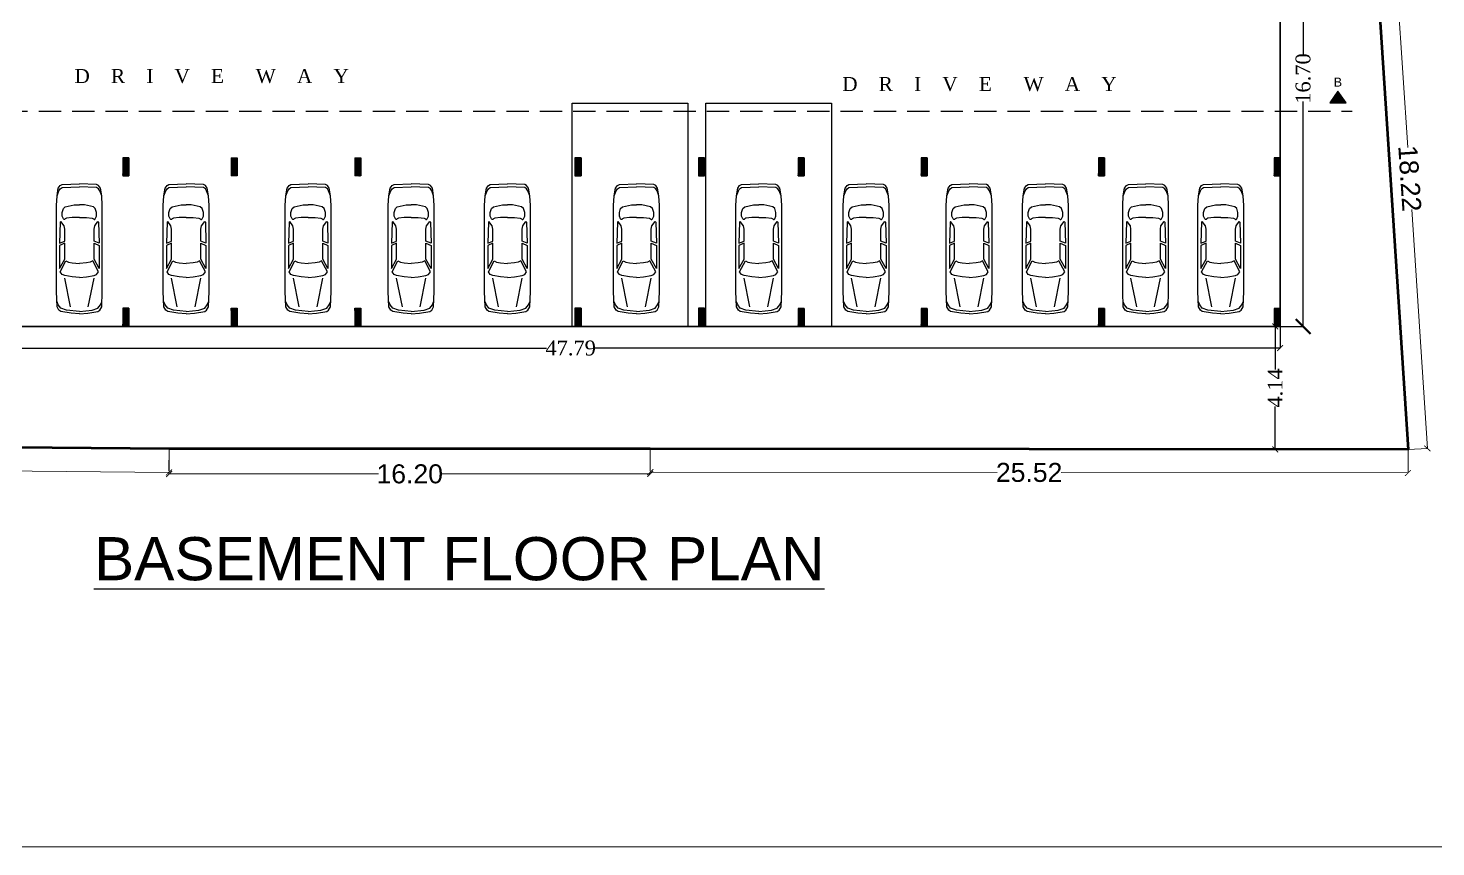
# Model space of a CAD drawing. Header units: metres. Extents: x 0 to 63445, y 32325 to 32915.
# Drawn here: x 63006.71 to 63054.12, y 32675.92 to 32703.49 of the extents above; entities that cross this region are included whole.
import ezdxf

# ---------------------------------------------------------------- set-up
doc = ezdxf.new("R2010")
doc.units = ezdxf.units.M
doc.header["$MEASUREMENT"] = 0
doc.header["$PDMODE"] = 34
doc.header["$PDSIZE"] = -10
for name, pattern in [('CONTINULUS', [0]), ('DASHED', [0.75, 0.5, -0.25]), ('DASHED2', [0.375, 0.25, -0.125]), ('HIDDEN', [9.525, 6.35, -3.175])]:
    doc.linetypes.add(name, pattern=pattern)
doc.layers.get('0').update_dxf_attribs({"lineweight": 25})
for name, color, linetype, lineweight in [('BLK_1_FLR_-1_BLT_UP_AREA_EXISTING', 14, 'DASHED', 9), ('CAR', 252, 'Continuous', 25), ('colum', 1, 'Continuous', 30), ('COLUMN', 1, 'Continuous', 30), ('DIM', 56, 'Continuous', 20), ('ELEVATION', 142, 'Continuous', 9), ('site', 15, 'Continuous', 50), ('TEXT-2', 65, 'Continuous', 18), ('wall', 7, 'Continuous', 30)]:
    doc.layers.add(name, color=color, linetype=linetype, lineweight=lineweight)
doc.layers.add('BLK_1_FLR_-1_COVERED_PARKING', color=7, linetype='Continuous', plot=False)
doc.layers.add('SPECIAL_PARKING', color=7, linetype='Continuous', plot=False)
doc.layers.add('DA parking', color=7, linetype='Continuous')
doc.layers.add('text', color=65, linetype='Continuous')
doc.styles.add('AutoDCRFont', font='arial.ttf')
doc.styles.add('RS', font='GOTHIC.TTF', dxfattribs={"height": 24})
doc.styles.get("Standard").update_dxf_attribs({"font": 'arial.ttf', "height": 0.4})
doc.styles.add('TNR', font='times.ttf', dxfattribs={"height": 0.5})
doc.dimstyles.new('ARCHANA', dxfattribs={"dimscale": 0, "dimtxt": 0.5, "dimasz": 0.5, "dimexe": 0, "dimexo": 0, "dimgap": 0, "dimtad": 0, "dimzin": 0, "dimdsep": 46, "dimtxsty": 'TNR', "dimblk": 'ARCHTICK', "dimcen": 0.09, "dimclrd": 36, "dimclre": 36, "dimclrt": 7, "dimadec": 0, "dimazin": 0, "dimtfac": 1, "dimtofl": 0, "dimtmove": 0, "dimatfit": 3, "dimldrblk": 'ARCHTICK', "dimfxl": 1, "dimfrac": 2, "dimtolj": 1, "dimtzin": 0, "dimlwd": -1, "dimlwe": -1, "dimarcsym": 0})

# ---------------------------------------------------------------- blocks, each defined once
blk = doc.blocks.new('A$C7D115503')
at = {"layer": 'COLUMN', "ltscale": 3}
h = blk.add_hatch(dxfattribs=at)
h.set_pattern_fill('ANSI31', color=256, style=0)
h.paths.add_polyline_path([(-14.4, -11.6), (-6.4, -11.6), (-6.4, 12.4), (-14.4, 12.4)])
at = {"layer": 'COLUMN', "ltscale": 0.05}
for p, q in [((-14.4, 12.4), (-6.4, 12.4)), ((-14.4, 12.4), (-14.4, -11.6)), ((-6.4, 12.4), (-6.4, -11.6)), ((-6.4, -11.6), (-14.4, -11.6))]:
    blk.add_line(p, q, dxfattribs=at)
blk = doc.blocks.new('_ArchTick')
at = {"color": 0, "linetype": 'ByBlock', "const_width": 0.15}
blk.add_lwpolyline([(-0.5, -0.5), (0.5, 0.5)], dxfattribs=at)
blk = doc.blocks.new('*D128')
at = {"layer": 'Defpoints', "color": 0, "linetype": 'HIDDEN', "ltscale": 3, "transparency": 16777216}
for p in [(62994.36, 32689.475), (63011.458, 32689.325), (62994.353, 32688.678)]:
    blk.add_point(p, dxfattribs=at)
at = {"layer": 'DIM', "color": 36, "linetype": 'DASHED2', "ltscale": 3, "transparency": 16777216}
for p, q in [((62994.36, 32689.475), (62994.353, 32688.678)), ((63011.458, 32689.325), (63011.451, 32688.529))]:
    blk.add_line(p, q, dxfattribs=at)
at = {"layer": 'DIM', "ltscale": 3, "transparency": 16777216}
for p, q in [((62994.353, 32688.678), (63001.854, 32688.613)), ((63011.451, 32688.529), (63003.951, 32688.595))]:
    blk.add_line(p, q, dxfattribs=at)
at = {"layer": 'DIM', "linetype": 'HIDDEN', "ltscale": 3, "transparency": 16777216, "xscale": 0.2, "yscale": 0.2, "zscale": 0.2}
for p, rotation in [((62994.353, 32688.678), 179.4988796956956), ((63011.451, 32688.529), 359.4988796956956)]:
    blk.add_blockref('_ArchTick', p, dxfattribs=dict(at, rotation=rotation))
at = {"layer": 'DIM', "linetype": 'HIDDEN', "ltscale": 3, "transparency": 16777216, "insert": (63002.902, 32688.604), "char_height": 0.4, "attachment_point": 5, "rotation": 359.4989}
blk.add_mtext('\\A1;{\\H1.6x;17.10}', dxfattribs=at)
blk = doc.blocks.new('*D129')
at = {"layer": 'Defpoints', "color": 0, "linetype": 'HIDDEN', "ltscale": 3, "transparency": 16777216}
for p in [(63011.458, 32689.325), (63027.661, 32689.325), (63027.661, 32688.478)]:
    blk.add_point(p, dxfattribs=at)
at = {"layer": 'DIM', "color": 36, "linetype": 'DASHED2', "ltscale": 3, "transparency": 16777216}
for p, q in [((63011.458, 32689.325), (63011.458, 32688.478)), ((63027.661, 32689.325), (63027.661, 32688.478))]:
    blk.add_line(p, q, dxfattribs=at)
at = {"layer": 'DIM', "ltscale": 3, "transparency": 16777216}
for p, q in [((63011.458, 32688.478), (63018.511, 32688.478)), ((63027.661, 32688.478), (63020.608, 32688.478))]:
    blk.add_line(p, q, dxfattribs=at)
at = {"layer": 'DIM', "linetype": 'HIDDEN', "ltscale": 3, "transparency": 16777216, "xscale": 0.2, "yscale": 0.2, "zscale": 0.2, "rotation": 180}
blk.add_blockref('_ArchTick', (63011.458, 32688.478), dxfattribs=at)
at = {"layer": 'DIM', "linetype": 'HIDDEN', "ltscale": 3, "transparency": 16777216, "xscale": 0.2, "yscale": 0.2, "zscale": 0.2}
blk.add_blockref('_ArchTick', (63027.661, 32688.478), dxfattribs=at)
at = {"layer": 'DIM', "linetype": 'HIDDEN', "ltscale": 3, "transparency": 16777216, "insert": (63019.56, 32688.478), "char_height": 0.4, "attachment_point": 5}
blk.add_mtext('\\A1;{\\H1.6x;16.20}', dxfattribs=at)
blk = doc.blocks.new('*D130')
at = {"layer": 'Defpoints', "color": 0, "linetype": 'HIDDEN', "ltscale": 3, "transparency": 16777216}
for p in [(63027.661, 32689.325), (63053.179, 32689.297), (63053.178, 32688.512)]:
    blk.add_point(p, dxfattribs=at)
at = {"layer": 'DIM', "color": 36, "linetype": 'DASHED2', "ltscale": 3, "transparency": 16777216}
for p, q in [((63027.661, 32689.325), (63027.66, 32688.54)), ((63053.179, 32689.297), (63053.178, 32688.512))]:
    blk.add_line(p, q, dxfattribs=at)
at = {"layer": 'DIM', "ltscale": 3, "transparency": 16777216}
for p, q in [((63027.66, 32688.54), (63039.337, 32688.528)), ((63053.178, 32688.512), (63041.501, 32688.525))]:
    blk.add_line(p, q, dxfattribs=at)
at = {"layer": 'DIM', "linetype": 'HIDDEN', "ltscale": 3, "transparency": 16777216, "xscale": 0.2, "yscale": 0.2, "zscale": 0.2}
for p, rotation in [((63027.66, 32688.54), 179.9367714951755), ((63053.178, 32688.512), 359.9367714951757)]:
    blk.add_blockref('_ArchTick', p, dxfattribs=dict(at, rotation=rotation))
at = {"layer": 'DIM', "linetype": 'HIDDEN', "ltscale": 3, "transparency": 16777216, "insert": (63040.419, 32688.526), "char_height": 0.4, "attachment_point": 5, "rotation": 359.9368}
blk.add_mtext('\\A1;{\\H1.6x;25.52}', dxfattribs=at)
blk = doc.blocks.new('*D131')
at = {"layer": 'Defpoints', "color": 0, "linetype": 'HIDDEN', "ltscale": 3, "transparency": 16777216}
for p in [(63051.993, 32707.482), (63053.179, 32689.297), (63053.829, 32689.339)]:
    blk.add_point(p, dxfattribs=at)
at = {"layer": 'DIM', "color": 36, "linetype": 'DASHED2', "ltscale": 3, "transparency": 16777216}
for p, q in [((63051.993, 32707.482), (63052.643, 32707.524)), ((63053.179, 32689.297), (63053.829, 32689.339))]:
    blk.add_line(p, q, dxfattribs=at)
at = {"layer": 'DIM', "ltscale": 3, "transparency": 16777216}
for p, q in [((63052.643, 32707.524), (63053.168, 32699.476)), ((63053.829, 32689.339), (63053.304, 32697.387))]:
    blk.add_line(p, q, dxfattribs=at)
at = {"layer": 'DIM', "linetype": 'HIDDEN', "ltscale": 3, "transparency": 16777216, "xscale": 0.2, "yscale": 0.2, "zscale": 0.2}
for p, rotation in [((63052.643, 32707.524), 93.73155731123641), ((63053.829, 32689.339), 273.7315573112364)]:
    blk.add_blockref('_ArchTick', p, dxfattribs=dict(at, rotation=rotation))
at = {"layer": 'DIM', "linetype": 'HIDDEN', "ltscale": 3, "transparency": 16777216, "insert": (63053.236, 32698.432), "char_height": 0.4, "attachment_point": 5, "rotation": 273.7316}
blk.add_mtext('\\A1;{\\H1.6x;18.22}', dxfattribs=at)
blk = doc.blocks.new('A$C1D283AF7')
at = {"layer": 'CAR', "linetype": 'ByBlock'}
for p, q in [((458, 4762, 0), (509, 5066, 0)), ((509, 5066, 0), (585, 5167, 0)), ((534, 4965, 0), (585, 5041, 0)), ((585, 5167, 0), (661, 5218, 0)), ((585, 5041, 0), (661, 5091, 0)), ((661, 5218, 0), (1345, 5243, 0)), ((661, 5091, 0), (1345, 5117, 0)), ((2029, 5218, 0), (1345, 5243, 0)), ((2029, 5091, 0), (1345, 5117, 0)), ((2105, 5167, 0), (2029, 5218, 0)), ((2105, 5041, 0), (2029, 5091, 0)), ((2181, 5066, 0), (2105, 5167, 0)), ((2156, 4965, 0), (2105, 5041, 0)), ((2232, 4762, 0), (2181, 5066, 0)), ((433, 4382, 0), (458, 4762, 0)), ((458, 4762, 0), (534, 4965, 0)), ((2232, 4762, 0), (2156, 4965, 0)), ((2257, 4382, 0), (2232, 4762, 0)), ((433, 961, 0), (433, 4382, 0)), ((661, 4103, 0), (711, 4255, 0)), ((661, 3951, 0), (661, 4103, 0)), ((711, 3850, 0), (661, 3951, 0)), ((711, 4255, 0), (787, 4331, 0)), ((787, 4331, 0), (1142, 4407, 0)), ((1142, 4407, 0), (1345, 4407, 0)), ((1548, 4407, 0), (1345, 4407, 0)), ((1902, 4331, 0), (1548, 4407, 0)), ((1978, 4255, 0), (1902, 4331, 0)), ((2029, 4103, 0), (1978, 4255, 0)), ((1978, 3850, 0), (2029, 3951, 0)), ((2029, 3951, 0), (2029, 4103, 0)), ((2257, 961, 0), (2257, 4382, 0)), ((585, 3723, 0), (559, 2887, 0)), ((610, 3748, 0), (585, 3723, 0)), ((737, 3571, 0), (610, 3748, 0)), ((737, 3824, 0), (711, 3850, 0)), ((762, 3824, 0), (737, 3824, 0)), ((762, 3444, 0), (737, 3571, 0)), ((787, 3850, 0), (762, 3824, 0)), ((762, 2963, 0), (762, 3444, 0)), ((838, 3875, 0), (787, 3850, 0)), ((1066, 3900, 0), (838, 3875, 0)), ((1345, 3900, 0), (1066, 3900, 0)), ((1345, 3900, 0), (1624, 3900, 0)), ((1624, 3900, 0), (1852, 3875, 0)), ((1852, 3875, 0), (1902, 3850, 0)), ((1902, 3850, 0), (1928, 3824, 0)), ((1928, 3824, 0), (1953, 3824, 0)), ((1928, 3444, 0), (1953, 3571, 0)), ((1928, 2963, 0), (1928, 3444, 0)), ((1953, 3824, 0), (1978, 3850, 0)), ((1953, 3571, 0), (2080, 3748, 0)), ((2080, 3748, 0), (2105, 3723, 0)), ((2105, 3723, 0), (2130, 2887, 0)), ((559, 2887, 0), (762, 2963, 0)), ((762, 2887, 0), (559, 2785, 0)), ((762, 2253, 0), (762, 2887, 0)), ((2130, 2887, 0), (1928, 2963, 0)), ((1928, 2887, 0), (2130, 2785, 0)), ((1928, 2253, 0), (1928, 2887, 0)), ((559, 2785, 0), (559, 1873, 0)), ((559, 1873, 0), (762, 2253, 0)), ((2130, 1873, 0), (1928, 2253, 0)), ((2130, 2785, 0), (2130, 1873, 0)), ((585, 1746, 0), (813, 2177, 0)), ((661, 1645, 0), (585, 1746, 0)), ((813, 2177, 0), (914, 2126, 0)), ((914, 2126, 0), (1066, 2101, 0)), ((1066, 2101, 0), (1345, 2076, 0)), ((1624, 2101, 0), (1345, 2076, 0)), ((1776, 2126, 0), (1624, 2101, 0)), ((1877, 2177, 0), (1776, 2126, 0)), ((2105, 1746, 0), (1877, 2177, 0)), ((2029, 1645, 0), (2105, 1746, 0)), ((762, 1594, 0), (661, 1645, 0)), ((1066, 1544, 0), (762, 1594, 0)), ((990, 353, 0), (762, 1493, 0)), ((1345, 1518, 0), (1066, 1544, 0)), ((1345, 1518, 0), (1624, 1544, 0)), ((1624, 1544, 0), (1928, 1594, 0)), ((1700, 353, 0), (1928, 1493, 0)), ((1928, 1594, 0), (2029, 1645, 0)), ((458, 353, 0), (433, 961, 0)), ((2232, 353, 0), (2257, 961, 0)), ((509, 429, 0), (458, 555, 0)), ((534, 226, 0), (458, 353, 0)), ((610, 302, 0), (509, 429, 0)), ((610, 175, 0), (534, 226, 0)), ((838, 226, 0), (610, 302, 0)), ((1015, 99, 0), (610, 175, 0)), ((1345, 175, 0), (838, 226, 0)), ((1345, 74, 0), (1015, 99, 0)), ((1345, 175, 0), (1852, 226, 0)), ((1345, 74, 0), (1674, 99, 0)), ((1674, 99, 0), (2080, 175, 0)), ((1852, 226, 0), (2080, 302, 0)), ((2080, 302, 0), (2181, 429, 0)), ((2080, 175, 0), (2156, 226, 0)), ((2156, 226, 0), (2232, 353, 0)), ((2181, 429, 0), (2232, 555, 0))]:
    blk.add_line(p, q, dxfattribs=at)
blk = doc.blocks.new('*D148')
at = {"layer": 'Defpoints', "color": 0, "ltscale": 0.5, "transparency": 16777216}
for p in [(63048.872, 32693.447), (63048.706, 32689.302), (63048.867, 32689.302)]:
    blk.add_point(p, dxfattribs=at)
at = {"layer": 'wall', "color": 36, "ltscale": 0.5, "transparency": 16777216}
for p, q in [((63048.872, 32693.447), (63048.706, 32693.447)), ((63048.706, 32693.447), (63048.706, 32692.002)), ((63048.706, 32689.302), (63048.706, 32690.747)), ((63048.867, 32689.302), (63048.706, 32689.302))]:
    blk.add_line(p, q, dxfattribs=at)
at = {"layer": 'wall', "color": 36, "ltscale": 0.5, "transparency": 16777216, "xscale": 0.2, "yscale": 0.2, "zscale": 0.2}
for p, rotation in [((63048.706, 32693.447), 90), ((63048.706, 32689.302), 270)]:
    blk.add_blockref('_ArchTick', p, dxfattribs=dict(at, rotation=rotation))
at = {"layer": 'wall', "color": 7, "ltscale": 0.5, "transparency": 16777216, "insert": (63048.706, 32691.374), "char_height": 0.5, "attachment_point": 5, "rotation": 90, "style": 'TNR'}
blk.add_mtext('\\A1;4.14', dxfattribs=at)
blk = doc.blocks.new('*D155')
at = {"layer": 'Defpoints', "color": 0, "ltscale": 0.5, "transparency": 16777216}
for p in [(63001.086, 32693.447), (63048.872, 32693.447), (63048.872, 32692.716)]:
    blk.add_point(p, dxfattribs=at)
at = {"layer": 'wall', "color": 36, "ltscale": 0.5, "transparency": 16777216}
for p, q in [((63001.086, 32693.447), (63001.086, 32692.716)), ((63048.872, 32693.447), (63048.872, 32692.716)), ((63001.086, 32692.716), (63024.17, 32692.716)), ((63048.872, 32692.716), (63025.788, 32692.716))]:
    blk.add_line(p, q, dxfattribs=at)
at = {"layer": 'wall', "color": 36, "ltscale": 0.5, "transparency": 16777216, "xscale": 0.2, "yscale": 0.2, "zscale": 0.2, "rotation": 180}
blk.add_blockref('_ArchTick', (63001.086, 32692.716), dxfattribs=at)
at = {"layer": 'wall', "color": 36, "ltscale": 0.5, "transparency": 16777216, "xscale": 0.2, "yscale": 0.2, "zscale": 0.2}
blk.add_blockref('_ArchTick', (63048.872, 32692.716), dxfattribs=at)
at = {"layer": 'wall', "color": 7, "ltscale": 0.5, "transparency": 16777216, "insert": (63024.979, 32692.716), "char_height": 0.5, "attachment_point": 5, "style": 'TNR'}
blk.add_mtext('\\A1;47.79', dxfattribs=at)
blk = doc.blocks.new('*D163')
at = {"layer": 'Defpoints', "color": 0, "ltscale": 0.5, "transparency": 16777216}
for p in [(63048.872, 32710.147), (63049.647, 32710.147), (63048.872, 32693.447)]:
    blk.add_point(p, dxfattribs=at)
at = {"layer": 'wall', "color": 36, "ltscale": 0.5, "transparency": 16777216}
for p, q in [((63048.872, 32710.147), (63049.647, 32710.147)), ((63049.647, 32710.147), (63049.647, 32702.571)), ((63049.647, 32693.447), (63049.647, 32701.023)), ((63048.872, 32693.447), (63049.647, 32693.447))]:
    blk.add_line(p, q, dxfattribs=at)
at = {"layer": 'wall', "color": 36, "ltscale": 0.5, "transparency": 16777216, "xscale": 0.5, "yscale": 0.5, "zscale": 0.5}
for p, rotation in [((63049.647, 32710.147), 90), ((63049.647, 32693.447), 270)]:
    blk.add_blockref('_ArchTick', p, dxfattribs=dict(at, rotation=rotation))
at = {"layer": 'wall', "color": 7, "ltscale": 0.5, "transparency": 16777216, "insert": (63049.647, 32701.797), "char_height": 0.5, "attachment_point": 5, "rotation": 90, "style": 'TNR'}
blk.add_mtext('\\A1;16.70', dxfattribs=at)

msp = doc.modelspace()

# ---------------------------------------------------------------- hatches: boundary and pattern name
at = {"layer": 'wall', "ltscale": 3}
msp.add_hatch(color=252, dxfattribs=at).paths.add_polyline_path([(63050.5493, 32700.9773), (63051.0911, 32700.9773), (63050.8112, 32701.3664)])

# ---------------------------------------------------------------- linework, layer by layer
at = {"layer": 'BLK_1_FLR_-1_BLT_UP_AREA_EXISTING', "color": 14, "linetype": 'CONTINULUS', "ltscale": 0.05}
msp.add_lwpolyline([(62963.109, 32725.9035), (62963.109, 32720.1267), (62959.602, 32720.1267), (62958.4002, 32712.2975), (62963.109, 32712.2975), (62963.109, 32707.4871), (62977.5007, 32707.4871), (62977.5007, 32698.5188), (63001.0856, 32698.5183), (63001.0856, 32693.4467), (63048.8719, 32693.4467), (63048.8719, 32710.1229), (63099.0078, 32715.8283), (63099.0123, 32725.6739), (62963.109, 32725.9035)], close=True, dxfattribs=at)
at = {"layer": 'BLK_1_FLR_-1_COVERED_PARKING', "ltscale": 0.5}
msp.add_lwpolyline([(62963.109, 32725.9046), (62963.109, 32720.1278), (62959.602, 32720.1278), (62958.4002, 32712.2986), (62963.109, 32712.2986), (62963.109, 32707.4882), (62977.5007, 32707.4882), (62977.5007, 32698.5199), (63001.0857, 32698.5194), (63001.0856, 32693.4478), (63048.8719, 32693.4478), (63048.8719, 32710.147), (63099.0078, 32715.8294), (63099.0078, 32725.675), (63098.6104, 32725.6752), (63090.7094, 32725.682), (63090.4449, 32725.6895), (63084.2161, 32725.7), (63059.0174, 32725.7426), (62971.542, 32725.9046), (62963.109, 32725.9046)], close=True, dxfattribs=at)
at = {"layer": 'colum', "linetype": 'DASHED2', "ltscale": 3}
msp.add_lwpolyline([(62975.5661, 32700.6956), (63051.298, 32700.6956)], dxfattribs=at)
at = {"layer": 'DA parking', "linetype": 'CONTINULUS', "ltscale": 0.05}
for points in [[(63025.033, 32700.9635), (63028.928, 32700.9635), (63028.928, 32693.4467), (63025.033, 32693.4467)], [(63029.5331, 32700.9635), (63033.76, 32700.9635), (63033.76, 32693.4467), (63029.5331, 32693.4467)]]:
    msp.add_lwpolyline(points, close=True, dxfattribs=at)
at = {"layer": 'ELEVATION', "ltscale": 20}
msp.add_lwpolyline([(62933.9122, 32675.9187), (63155.3584, 32675.9187), (63155.3584, 32804.4763), (62933.9122, 32804.4763)], close=True, dxfattribs=at)
at = {"layer": 'site', "lineweight": 60}
msp.add_lwpolyline([(63068.7688, 32709.3829), (63051.9933, 32707.4816), (63053.1793, 32689.2969), (63027.6613, 32689.3251), (63011.4583, 32689.3251), (62994.3602, 32689.4747), (62985.776, 32689.8635), (62977.3649, 32691.1834), (62968.9537, 32692.5034), (62970.0846, 32697.1696), (62971.5028, 32701.7467), (62965.1735, 32703.7078), (62959.1315, 32705.5799), (62954.0502, 32706.629), (62954.9382, 32710.9304), (62955.7833, 32715.0234), (62956.8554, 32722.007), (62957.9274, 32728.9906), (62981.2569, 32728.7333), (63002.9459, 32728.7333), (63022.0278, 32728.6006), (63035.1352, 32728.6811), (63046.8012, 32728.7618), (63058.4683, 32728.8426)], dxfattribs=at)
at = {"layer": 'SPECIAL_PARKING', "color": 2, "ltscale": 0.5}
msp.add_lwpolyline([(62963.109, 32725.9046), (62963.109, 32720.1278), (62959.602, 32720.1278), (62958.4002, 32712.2986), (62963.109, 32712.2986), (62963.109, 32707.4882), (62977.5007, 32707.4882), (62977.5007, 32698.5199), (63001.0857, 32698.5194), (63001.0856, 32693.4478), (63048.8719, 32693.4478), (63048.8719, 32710.147), (63099.0078, 32715.8294), (63099.0078, 32725.675), (63098.6104, 32725.6752), (63090.7094, 32725.682), (63090.4449, 32725.6895), (63084.2161, 32725.7), (63059.0174, 32725.7426), (62971.542, 32725.9046), (62963.109, 32725.9046)], close=True, dxfattribs=at)
at = {"layer": 'wall', "ltscale": 0.5}
for p, q in [((63048.8719, 32710.147), (63048.8719, 32693.4467)), ((63048.8719, 32693.4467), (63001.0856, 32693.4467))]:
    msp.add_line(p, q, dxfattribs=at)
at = {"layer": 'wall', "ltscale": 3}
for p, q in [((63050.8112, 32701.3664), (63050.5493, 32700.9773)), ((63051.0911, 32700.9773), (63050.8112, 32701.3664)), ((63050.5493, 32700.9773), (63051.0911, 32700.9773))]:
    msp.add_line(p, q, dxfattribs=at)
at = {"layer": 'wall', "ltscale": 0.05}
for p, q in [((63017.7069, 32699.1307), (63017.7069, 32698.521)), ((63017.7831, 32699.1307), (63017.7831, 32698.5972)), ((63025.2509, 32699.1307), (63025.2509, 32698.5972)), ((63025.3271, 32699.1307), (63025.3271, 32698.521)), ((63017.7069, 32694.0574), (63017.7069, 32693.4478)), ((63017.7831, 32694.0574), (63017.7831, 32693.524)), ((63025.2509, 32694.0574), (63025.2509, 32693.524)), ((63025.3271, 32694.0574), (63025.3271, 32693.4478))]:
    msp.add_line(p, q, dxfattribs=at)
at = {"layer": 'wall'}
for centre in [(63042.9265, 32698.6712), (63042.9265, 32693.598), (63048.8465, 32693.598)]:
    msp.add_arc(centre, 0.0254, 270, 0, dxfattribs=at)

# ---------------------------------------------------------------- block references
at = {"layer": 'CAR', "extrusion": (-3.75e-14, -0.001087, 0.999999), "xscale": -0.0008481566692353, "yscale": 0.0008481566687052, "zscale": 0.8481566721217545}
for p in [(63009.5749, 32693.7866, -35.5583), (63013.1728, 32693.7866, -35.5583), (63017.2813, 32693.7866, -35.5583), (63020.7534, 32693.7866, -35.5583), (63023.9923, 32693.7866, -35.5583), (63028.3402, 32693.7866, -35.5583), (63032.4546, 32693.7866, -35.5583), (63036.0729, 32693.7866, -35.5583), (63039.5403, 32693.7866, -35.5583), (63042.1123, 32693.7866, -35.5583), (63045.484, 32693.7866, -35.5583), (63048.013, 32693.7866, -35.5583)]:
    msp.add_blockref('A$C1D283AF7', p, dxfattribs=at)
at = {"layer": 'COLUMN', "ltscale": 0.05, "yscale": 0.025400733691282, "zscale": 0.025400733691282}
for p, xscale in [((63009.7344, 32698.8153), -0.025400733691282), ((63013.9098, 32698.8153), 0.025400733691282), ((63018.0717, 32698.8153), 0.025400733691282), ((63024.9623, 32698.8153), -0.025400733691282), ((63029.1242, 32698.8153), -0.025400733691282), ((63032.476, 32698.8142), -0.025400733691282), ((63036.6179, 32698.8142), -0.025400733691282), ((63042.5871, 32698.8142), -0.025400733691282), ((63048.507, 32698.8142), -0.025400733691282), ((63009.7344, 32693.7421), -0.025400733691282), ((63013.9098, 32693.7421), 0.025400733691282), ((63018.0717, 32693.7421), 0.025400733691282), ((63024.9623, 32693.7421), -0.025400733691282), ((63029.1242, 32693.7421), -0.025400733691282), ((63032.476, 32693.741), -0.025400733691282), ((63036.6179, 32693.741), -0.025400733691282), ((63042.5871, 32693.741), -0.025400733691282), ((63048.507, 32693.741), -0.025400733691282)]:
    msp.add_blockref('A$C7D115503', p, dxfattribs=dict(at, xscale=xscale))

# ---------------------------------------------------------------- texts
at = {"layer": 'text'}
msp.add_text('%%UBASEMENT FLOOR PLAN', height=1.453986, dxfattribs=at).set_placement((63008.9257, 32684.8973))
at = {"layer": 'TEXT-2', "ltscale": 0.05, "char_height": 0.472544, "width": 12.531694, "attachment_point": 1, "style": 'RS'}
for insert in [(63008.2701, 32702.117), (63034.1256, 32701.847)]:
    msp.add_mtext('{\\fRomantic|b0|i0|c2|p2;D    R    I    V    E      W    A    Y}', dxfattribs=dict(at, insert=insert))
at = {"layer": 'TEXT-2', "insert": (63050.6777, 32701.8252), "char_height": 0.3, "width": 0.271413, "attachment_point": 1, "style": 'AutoDCRFont'}
msp.add_mtext('B', dxfattribs=at)

# ---------------------------------------------------------------- dimensions: what is measured, and where the dimension line sits
at = {"layer": 'DIM', "linetype": 'HIDDEN', "ltscale": 3}
for p1, p2, distance, picture, middle in [((63051.9933, 32707.4816), (63053.1793, 32689.2969), 0.6508, '*D131', (63053.2357, 32698.4316)), ((63011.4583, 32689.3251), (62994.3602, 32689.4747), 0.7962, '*D128', (63002.9023, 32688.6037)), ((63011.4583, 32689.3251), (63027.6613, 32689.3251), -0.8474, '*D129', (63019.5598, 32688.4777)), ((63027.6613, 32689.3251), (63053.1793, 32689.2969), -0.7847, '*D130', (63040.4194, 32688.5264))]:
    dim = msp.add_aligned_dim(p1=p1, p2=p2, distance=distance, text='{\\H1.6x;<>}', dimstyle='ARCHANA', override={"dimscale": 1, "dimtxt": 0.278, "dimasz": 0.2, "dimtxsty": 'Standard', "dimclrd": 256, "dimclrt": 256, "dimfxlon": 1, "dimarcsym": 1}, dxfattribs=at)
    dim.commit()
    dim.dimension.update_dxf_attribs({"geometry": picture, "text_midpoint": middle})
at = {"layer": 'wall', "ltscale": 0.5}
dim = msp.add_aligned_dim(p1=(63048.8719, 32693.4467), p2=(63048.8719, 32710.147), distance=-0.7749, dimstyle='ARCHANA', override={"dimscale": 1, "dimfxl": 6, "dimarcsym": 1}, dxfattribs=at)
dim.commit()
dim.dimension.update_dxf_attribs({"geometry": '*D163', "text_midpoint": (63049.6467, 32701.7968)})
dim = msp.add_linear_dim(base=(63048.8719, 32692.7156), p1=(63001.0856, 32693.4467), p2=(63048.8719, 32693.4467), dimstyle='ARCHANA', override={"dimscale": 1, "dimtxt": 0.3, "dimasz": 0.2, "dimfxl": 6, "dimarcsym": 1}, dxfattribs=at)
dim.commit()
dim.dimension.update_dxf_attribs({"geometry": '*D155', "text_midpoint": (63024.9787, 32692.7156)})
dim = msp.add_linear_dim(base=(63048.70551, 32689.3017), p1=(63048.87185, 32693.44668), p2=(63048.86728, 32689.3017), angle=90, dimstyle='ARCHANA', override={"dimscale": 1, "dimtxt": 0.3, "dimasz": 0.2, "dimfxl": 6, "dimarcsym": 1}, dxfattribs=at)
dim.commit()
dim.dimension.update_dxf_attribs({"geometry": '*D148', "text_midpoint": (63048.70551, 32691.37419)})

doc.saveas('drawing.dxf')
